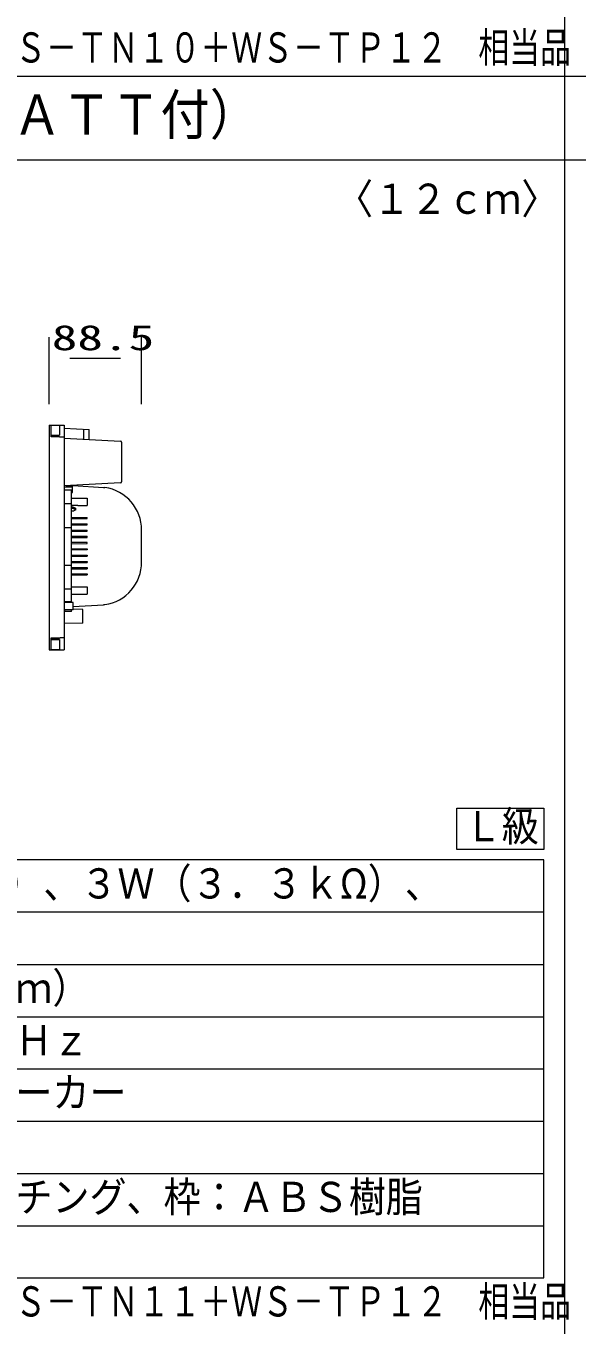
# Model space of a CAD drawing. Units: millimetres, scale not verified. Extents: x -811 to 811, y -280 to 280.
# Drawn here: x -204.2 to -151.4, y 2 to 126.3 of the extents above; entities that cross this region are included whole.
import ezdxf
from ezdxf.enums import TextEntityAlignment as Align

# ---------------------------------------------------------------- set-up
doc = ezdxf.new("R2010")
doc.units = ezdxf.units.MM
doc.header["$LTSCALE"] = 2
for name, color, linetype, lineweight in [('0-0_WAKU', 4, 'Continuous', 9), ('0-1_MOJI1', 7, 'Continuous', 9), ('0-5_WAKU-M', 7, 'Continuous', 9), ('0-8_SUNPO', 7, 'Continuous', 9), ('0-9_GAIKEI', 4, 'Continuous', 9)]:
    doc.layers.add(name, color=color, linetype=linetype, lineweight=lineweight)
doc.layers.add('0-3_相当品', color=4, linetype='Continuous')
doc.styles.add('ＭＳ ゴシック', font='')
doc.styles.get('ＭＳ ゴシック').set_extended_font_data('MS Gothic')

msp = doc.modelspace()

# ---------------------------------------------------------------- linework, layer by layer
at = {"layer": '0-0_WAKU', "color": 3}
for p, q in [((-154.595, 46.536), (-279.595, 46.536)), ((-154.595, 6.536), (-154.595, 46.536)), ((-279.595, 6.536), (-154.595, 6.536))]:
    msp.add_line(p, q, dxfattribs=at)
at = {"layer": '0-0_WAKU'}
for p, q in [((-154.595, 41.536), (-279.595, 41.536)), ((-279.595, 36.536), (-154.595, 36.536)), ((-279.595, 31.536), (-154.595, 31.536)), ((-279.595, 26.536), (-154.595, 26.536)), ((-279.595, 21.536), (-154.595, 21.536)), ((-279.595, 16.536), (-154.595, 16.536)), ((-279.595, 11.536), (-154.595, 11.536))]:
    msp.add_line(p, q, dxfattribs=at)
at = {"layer": '0-1_MOJI1'}
msp.add_lwpolyline([(-162.916, 51.503), (-154.595, 51.503), (-154.595, 47.536), (-162.916, 47.536)], close=True, dxfattribs=at)
at = {"layer": '0-5_WAKU-M'}
for p, q in [((-152.595, 241.536), (-152.595, -238.464)), ((-410.595, 121.536), (-23.595, 121.536)), ((-410.595, 113.536), (-23.595, 113.536))]:
    msp.add_line(p, q, dxfattribs=at)
at = {"layer": '0-8_SUNPO'}
for p, q in [((-201.952, 90.161), (-201.952, 96.561)), ((-193.102, 90.161), (-193.102, 96.561)), ((-199.952, 94.561), (-195.102, 94.561))]:
    msp.add_line(p, q, dxfattribs=at)
at = {"layer": '0-9_GAIKEI', "color": 7}
for p, q in [((-201.952, 88.161), (-200.502, 88.161)), ((-201.952, 88.161), (-201.952, 66.661)), ((-201.752, 87.04), (-201.752, 88.161)), ((-201.752, 88.136), (-200.952, 88.136)), ((-201.752, 87.186), (-200.952, 87.186)), ((-201.752, 87.12), (-201.002, 87.106)), ((-201.002, 87.186), (-201.002, 87.106)), ((-200.952, 88.136), (-200.952, 87.186)), ((-200.502, 88.161), (-200.502, 67.773)), ((-200.502, 87.851), (-198.15, 87.728)), ((-198.652, 87.707), (-198.652, 86.849)), ((-198.149, 87.724), (-198.15, 87.728)), ((-198.102, 86.772), (-198.102, 87.678)), ((-200.502, 86.898), (-195.097, 86.615)), ((-195.002, 86.515), (-195.002, 82.734)), ((-195.097, 82.634), (-200.502, 82.351)), ((-200.502, 82.236), (-199.802, 82.236)), ((-200.311, 82.361), (-199.632, 82.361)), ((-199.802, 82.361), (-199.802, 82.236)), ((-199.752, 82.361), (-199.752, 81.711)), ((-199.702, 81.711), (-199.702, 82.361)), ((-199.652, 82.373), (-196.726, 82.189)), ((-199.652, 82.343), (-199.652, 82.361)), ((-199.632, 82.361), (-199.632, 82.397)), ((-196.726, 82.189), (-196.607, 82.177)), ((-200.502, 81.969), (-199.802, 81.969)), ((-199.802, 71.184), (-199.802, 81.969)), ((-199.802, 81.961), (-199.752, 81.961)), ((-199.752, 81.711), (-199.702, 81.711)), ((-200.502, 80.652), (-199.802, 80.652)), ((-200.502, 78.366), (-199.802, 78.366)), ((-193.102, 75.058), (-193.102, 78.212)), ((-200.502, 74.756), (-199.802, 74.756)), ((-200.502, 72.47), (-199.802, 72.47)), ((-200.502, 71.267), (-199.802, 71.267)), ((-199.652, 71.184), (-200.502, 71.184)), ((-199.652, 70.484), (-199.652, 71.183)), ((-199.652, 70.779), (-196.726, 70.964)), ((-199.652, 70.484), (-200.502, 70.484)), ((-199.802, 70.329), (-199.802, 70.484)), ((-198.751, 70.512), (-199.651, 70.528)), ((-198.702, 69.26), (-198.702, 70.462)), ((-198.751, 69.21), (-200.502, 69.18)), ((-201.752, 66.661), (-201.752, 67.783)), ((-201.752, 67.702), (-201.002, 67.716)), ((-201.752, 67.636), (-200.952, 67.636)), ((-201.002, 67.716), (-201.002, 67.636)), ((-200.952, 67.636), (-200.952, 66.686)), ((-200.502, 67.773), (-200.502, 66.661)), ((-201.952, 66.661), (-200.502, 66.661)), ((-201.752, 66.686), (-200.952, 66.686))]:
    msp.add_line(p, q, dxfattribs=at)
at = {"layer": '0-9_GAIKEI'}
for p, q in [((-199.802, 81.154), (-198.302, 81.154)), ((-198.302, 81.154), (-198.302, 80.454)), ((-199.198, 80.454), (-199.802, 80.456)), ((-199.2, 80.454), (-198.302, 80.454)), ((-199.802, 79.321), (-198.302, 79.311)), ((-199.802, 79.201), (-198.302, 79.211)), ((-199.802, 78.721), (-198.302, 78.711)), ((-199.802, 78.601), (-198.302, 78.611)), ((-198.302, 79.211), (-198.302, 79.311)), ((-198.302, 78.611), (-198.302, 78.711)), ((-199.802, 78.121), (-198.302, 78.111)), ((-199.802, 78.001), (-198.302, 78.011)), ((-199.802, 77.521), (-198.302, 77.511)), ((-199.802, 77.401), (-198.302, 77.411)), ((-198.302, 78.011), (-198.302, 78.111)), ((-198.302, 77.411), (-198.302, 77.511)), ((-198.302, 76.911), (-199.802, 76.921)), ((-199.802, 76.801), (-198.302, 76.811)), ((-199.802, 76.321), (-198.302, 76.311)), ((-198.302, 76.211), (-199.802, 76.201)), ((-198.302, 76.811), (-198.302, 76.911)), ((-198.302, 76.311), (-198.302, 76.211)), ((-199.802, 75.721), (-198.302, 75.711)), ((-199.802, 75.601), (-198.302, 75.611)), ((-199.802, 75.121), (-198.302, 75.111)), ((-199.802, 75.001), (-198.302, 75.011)), ((-198.302, 75.711), (-198.302, 75.611)), ((-198.302, 75.111), (-198.302, 75.011)), ((-199.802, 74.521), (-198.302, 74.511)), ((-199.802, 74.401), (-198.302, 74.411)), ((-199.802, 73.921), (-198.302, 73.911)), ((-199.802, 73.801), (-198.302, 73.811)), ((-198.302, 74.511), (-198.302, 74.411)), ((-198.302, 73.911), (-198.302, 73.811)), ((-199.802, 72.666), (-199.197, 72.668)), ((-199.2, 72.668), (-198.302, 72.668)), ((-198.302, 72.668), (-198.302, 71.968)), ((-199.802, 71.968), (-198.302, 71.968))]:
    msp.add_line(p, q, dxfattribs=at)
at = {"layer": '0-9_GAIKEI', "color": 7}
for points in [[(-201.199, 87.022), (-201.217, 87.022), (-201.234, 87.023), (-201.252, 87.024), (-201.27, 87.024), (-201.288, 87.025), (-201.306, 87.025), (-201.324, 87.026), (-201.342, 87.026), (-201.359, 87.027), (-201.377, 87.028), (-201.395, 87.028), (-201.413, 87.029), (-201.431, 87.029), (-201.449, 87.03), (-201.467, 87.03), (-201.484, 87.031), (-201.502, 87.032), (-201.52, 87.032), (-201.538, 87.033), (-201.556, 87.033), (-201.574, 87.034), (-201.592, 87.034), (-201.609, 87.035), (-201.627, 87.036), (-201.645, 87.036), (-201.663, 87.037), (-201.681, 87.037), (-201.699, 87.038), (-201.717, 87.038), (-201.734, 87.039), (-201.752, 87.04)], [(-200.502, 87), (-200.52, 87), (-200.538, 87.001), (-200.556, 87.001), (-200.574, 87.002), (-200.592, 87.002), (-200.609, 87.003), (-200.627, 87.004), (-200.645, 87.004), (-200.663, 87.005), (-200.681, 87.005), (-200.699, 87.006), (-200.717, 87.006), (-200.734, 87.007), (-200.752, 87.008), (-200.77, 87.008), (-200.788, 87.009), (-200.806, 87.009), (-200.824, 87.01), (-200.842, 87.01), (-200.859, 87.011), (-200.877, 87.012), (-200.895, 87.012), (-200.913, 87.013), (-200.931, 87.013), (-200.949, 87.014), (-200.967, 87.014), (-200.984, 87.015), (-201.002, 87.016), (-201.02, 87.016), (-201.038, 87.017), (-201.056, 87.017), (-201.074, 87.018), (-201.092, 87.018), (-201.109, 87.019), (-201.127, 87.02), (-201.145, 87.02), (-201.163, 87.021), (-201.181, 87.021), (-201.199, 87.022)], [(-200.192, 70.33), (-200.202, 70.33), (-200.212, 70.33), (-200.222, 70.33), (-200.232, 70.33), (-200.242, 70.33), (-200.252, 70.33), (-200.262, 70.33), (-200.272, 70.33), (-200.282, 70.33), (-200.292, 70.33), (-200.302, 70.33), (-200.312, 70.33), (-200.322, 70.33), (-200.332, 70.33), (-200.342, 70.33), (-200.352, 70.33), (-200.362, 70.33), (-200.372, 70.33), (-200.382, 70.33), (-200.392, 70.33), (-200.402, 70.33), (-200.412, 70.33), (-200.422, 70.331), (-200.432, 70.331), (-200.442, 70.331), (-200.452, 70.331), (-200.462, 70.331), (-200.472, 70.331), (-200.482, 70.331), (-200.492, 70.331), (-200.502, 70.331)], [(-199.802, 70.329), (-199.812, 70.329), (-199.822, 70.329), (-199.832, 70.329), (-199.842, 70.329), (-199.852, 70.33), (-199.862, 70.33), (-199.872, 70.33), (-199.882, 70.33), (-199.892, 70.33), (-199.902, 70.33), (-199.912, 70.33), (-199.922, 70.33), (-199.932, 70.33), (-199.942, 70.33), (-199.952, 70.33), (-199.962, 70.33), (-199.972, 70.33), (-199.982, 70.33), (-199.992, 70.33), (-200.002, 70.33), (-200.012, 70.33), (-200.022, 70.33), (-200.032, 70.33), (-200.042, 70.33), (-200.052, 70.33), (-200.062, 70.33), (-200.072, 70.33), (-200.082, 70.33), (-200.092, 70.33), (-200.102, 70.33), (-200.112, 70.33), (-200.122, 70.33), (-200.132, 70.33), (-200.142, 70.33), (-200.152, 70.33), (-200.162, 70.33), (-200.172, 70.33), (-200.182, 70.33), (-200.192, 70.33)], [(-201.752, 67.783), (-201.734, 67.783), (-201.717, 67.784), (-201.699, 67.784), (-201.681, 67.785), (-201.663, 67.785), (-201.645, 67.786), (-201.627, 67.787), (-201.609, 67.787), (-201.592, 67.788), (-201.574, 67.788), (-201.556, 67.789), (-201.538, 67.789), (-201.52, 67.79), (-201.502, 67.791), (-201.484, 67.791), (-201.467, 67.792), (-201.449, 67.792), (-201.431, 67.793), (-201.413, 67.794), (-201.395, 67.794), (-201.377, 67.795), (-201.359, 67.795), (-201.342, 67.796), (-201.324, 67.796), (-201.306, 67.797), (-201.288, 67.798), (-201.27, 67.798), (-201.252, 67.799), (-201.234, 67.799), (-201.217, 67.8), (-201.199, 67.8), (-201.181, 67.801), (-201.163, 67.802), (-201.145, 67.802), (-201.127, 67.803), (-201.109, 67.803), (-201.092, 67.804), (-201.074, 67.804), (-201.056, 67.805)], [(-201.056, 67.805), (-201.038, 67.806), (-201.02, 67.806), (-201.002, 67.807), (-200.984, 67.807), (-200.967, 67.808), (-200.949, 67.808), (-200.931, 67.809), (-200.913, 67.81), (-200.895, 67.81), (-200.877, 67.811), (-200.859, 67.811), (-200.842, 67.812), (-200.824, 67.812), (-200.806, 67.813), (-200.788, 67.814), (-200.77, 67.814), (-200.752, 67.815), (-200.734, 67.815), (-200.717, 67.816), (-200.699, 67.816), (-200.681, 67.817), (-200.663, 67.817), (-200.645, 67.818), (-200.627, 67.819), (-200.609, 67.819), (-200.592, 67.82), (-200.574, 67.82), (-200.556, 67.821), (-200.538, 67.821), (-200.52, 67.822), (-200.502, 67.823), (-200.502, 67.823)]]:
    msp.add_lwpolyline(points, dxfattribs=at)
at = {"layer": '0-9_GAIKEI'}
for points in [[(-199.753, 80.295), (-199.757, 80.295), (-199.762, 80.296), (-199.766, 80.296), (-199.771, 80.297), (-199.775, 80.297), (-199.78, 80.298), (-199.784, 80.298), (-199.789, 80.299), (-199.793, 80.3), (-199.798, 80.3), (-199.802, 80.301)], [(-199.753, 80.171), (-199.757, 80.172), (-199.762, 80.172), (-199.766, 80.173), (-199.771, 80.173), (-199.775, 80.174), (-199.78, 80.174), (-199.784, 80.175), (-199.789, 80.176), (-199.793, 80.176), (-199.798, 80.177), (-199.802, 80.177)], [(-199.802, 79.945), (-199.798, 79.945), (-199.793, 79.945), (-199.789, 79.946), (-199.784, 79.946), (-199.78, 79.946), (-199.775, 79.947), (-199.771, 79.947), (-199.766, 79.947), (-199.762, 79.948), (-199.757, 79.948), (-199.753, 79.948), (-199.748, 79.948), (-199.744, 79.949), (-199.739, 79.949), (-199.735, 79.949), (-199.731, 79.95), (-199.726, 79.95), (-199.722, 79.95), (-199.717, 79.951), (-199.713, 79.951), (-199.708, 79.951), (-199.704, 79.951), (-199.699, 79.952), (-199.695, 79.952), (-199.69, 79.952), (-199.686, 79.953), (-199.681, 79.953), (-199.677, 79.953), (-199.672, 79.954), (-199.668, 79.954), (-199.663, 79.954), (-199.659, 79.954), (-199.654, 79.955), (-199.65, 79.955), (-199.645, 79.955), (-199.641, 79.956), (-199.636, 79.956), (-199.632, 79.956), (-199.627, 79.956)], [(-199.578, 80.273), (-199.583, 80.273), (-199.587, 80.274), (-199.592, 80.274), (-199.596, 80.275), (-199.601, 80.275), (-199.605, 80.276), (-199.61, 80.277), (-199.614, 80.277), (-199.618, 80.278), (-199.623, 80.278), (-199.627, 80.279), (-199.632, 80.279), (-199.636, 80.28), (-199.641, 80.28), (-199.645, 80.281), (-199.65, 80.282), (-199.654, 80.282), (-199.659, 80.283), (-199.663, 80.283), (-199.668, 80.284), (-199.672, 80.284), (-199.677, 80.285), (-199.681, 80.286), (-199.686, 80.286), (-199.69, 80.287), (-199.695, 80.287), (-199.699, 80.288), (-199.704, 80.288), (-199.708, 80.289), (-199.713, 80.289), (-199.717, 80.29), (-199.722, 80.291), (-199.726, 80.291), (-199.731, 80.292), (-199.735, 80.292), (-199.739, 80.293), (-199.744, 80.293), (-199.748, 80.294), (-199.753, 80.295)], [(-199.578, 80.149), (-199.583, 80.15), (-199.587, 80.15), (-199.592, 80.151), (-199.596, 80.151), (-199.601, 80.152), (-199.605, 80.153), (-199.61, 80.153), (-199.614, 80.154), (-199.618, 80.154), (-199.623, 80.155), (-199.627, 80.155), (-199.632, 80.156), (-199.636, 80.157), (-199.641, 80.157), (-199.645, 80.158), (-199.65, 80.158), (-199.654, 80.159), (-199.659, 80.159), (-199.663, 80.16), (-199.668, 80.16), (-199.672, 80.161), (-199.677, 80.162), (-199.681, 80.162), (-199.686, 80.163), (-199.69, 80.163), (-199.695, 80.164), (-199.699, 80.164), (-199.704, 80.165), (-199.708, 80.166), (-199.713, 80.166), (-199.717, 80.167), (-199.722, 80.167), (-199.726, 80.168), (-199.731, 80.168), (-199.735, 80.169), (-199.739, 80.169), (-199.744, 80.17), (-199.748, 80.171), (-199.753, 80.171)], [(-199.627, 79.956), (-199.623, 79.957), (-199.618, 79.957), (-199.614, 79.957), (-199.61, 79.958), (-199.605, 79.958), (-199.601, 79.958), (-199.596, 79.959), (-199.592, 79.959), (-199.587, 79.959), (-199.583, 79.959), (-199.578, 79.96)], [(-199.578, 80.273), (-199.576, 80.272), (-199.573, 80.272), (-199.571, 80.271), (-199.569, 80.271), (-199.567, 80.271), (-199.564, 80.27), (-199.562, 80.27), (-199.56, 80.269), (-199.557, 80.269), (-199.555, 80.268), (-199.553, 80.268), (-199.55, 80.267), (-199.548, 80.267), (-199.546, 80.266), (-199.543, 80.266), (-199.541, 80.265), (-199.539, 80.265), (-199.537, 80.264), (-199.534, 80.263), (-199.532, 80.263), (-199.53, 80.262), (-199.528, 80.261), (-199.525, 80.261), (-199.523, 80.26), (-199.521, 80.259), (-199.519, 80.258), (-199.517, 80.257), (-199.514, 80.256), (-199.512, 80.255), (-199.51, 80.255), (-199.508, 80.254), (-199.506, 80.253), (-199.504, 80.252), (-199.501, 80.251), (-199.499, 80.249), (-199.497, 80.248), (-199.495, 80.247), (-199.493, 80.246), (-199.491, 80.245)], [(-199.551, 80.144), (-199.554, 80.144), (-199.556, 80.145), (-199.558, 80.145), (-199.561, 80.146), (-199.563, 80.146), (-199.566, 80.147), (-199.568, 80.147), (-199.571, 80.148), (-199.573, 80.148), (-199.576, 80.149), (-199.578, 80.149)], [(-199.506, 79.976), (-199.508, 79.975), (-199.51, 79.974), (-199.512, 79.973), (-199.514, 79.973), (-199.517, 79.972), (-199.519, 79.971), (-199.521, 79.97), (-199.523, 79.97), (-199.525, 79.969), (-199.528, 79.968), (-199.53, 79.968), (-199.532, 79.967), (-199.534, 79.966), (-199.537, 79.966), (-199.539, 79.965), (-199.541, 79.965), (-199.544, 79.964), (-199.546, 79.964), (-199.548, 79.964), (-199.55, 79.963), (-199.553, 79.963), (-199.555, 79.963), (-199.557, 79.962), (-199.56, 79.962), (-199.562, 79.962), (-199.564, 79.961), (-199.567, 79.961), (-199.569, 79.961), (-199.571, 79.96), (-199.573, 79.96), (-199.576, 79.96), (-199.578, 79.96)], [(-199.464, 80.104), (-199.466, 80.105), (-199.468, 80.106), (-199.47, 80.108), (-199.472, 80.109), (-199.474, 80.111), (-199.476, 80.112), (-199.478, 80.113), (-199.481, 80.115), (-199.483, 80.116), (-199.485, 80.117), (-199.487, 80.118), (-199.489, 80.12), (-199.491, 80.121), (-199.493, 80.122), (-199.496, 80.123), (-199.498, 80.125), (-199.5, 80.126), (-199.502, 80.127), (-199.504, 80.128), (-199.507, 80.129), (-199.509, 80.13), (-199.511, 80.131), (-199.513, 80.132), (-199.516, 80.133), (-199.518, 80.134), (-199.52, 80.135), (-199.522, 80.136), (-199.525, 80.137), (-199.527, 80.137), (-199.529, 80.138), (-199.532, 80.139), (-199.534, 80.14), (-199.537, 80.14), (-199.539, 80.141), (-199.541, 80.142), (-199.544, 80.142), (-199.546, 80.143), (-199.549, 80.143), (-199.551, 80.144)], [(-199.433, 80.029), (-199.434, 80.027), (-199.436, 80.025), (-199.437, 80.024), (-199.439, 80.022), (-199.441, 80.02), (-199.442, 80.019), (-199.444, 80.017), (-199.446, 80.015), (-199.447, 80.014), (-199.449, 80.012), (-199.451, 80.011), (-199.452, 80.009), (-199.454, 80.007), (-199.456, 80.006), (-199.458, 80.005), (-199.46, 80.003), (-199.462, 80.002), (-199.463, 80), (-199.465, 79.999), (-199.467, 79.998), (-199.469, 79.996), (-199.471, 79.995), (-199.473, 79.994), (-199.475, 79.992), (-199.477, 79.991), (-199.479, 79.99), (-199.481, 79.989), (-199.483, 79.988), (-199.485, 79.986), (-199.487, 79.985), (-199.489, 79.984), (-199.491, 79.983), (-199.493, 79.982), (-199.495, 79.981), (-199.497, 79.98), (-199.499, 79.979), (-199.501, 79.978), (-199.504, 79.977), (-199.506, 79.976)], [(-199.491, 80.245), (-199.489, 80.244), (-199.487, 80.243), (-199.485, 80.241), (-199.483, 80.24), (-199.481, 80.239), (-199.479, 80.238), (-199.477, 80.236), (-199.475, 80.235), (-199.473, 80.234), (-199.471, 80.232), (-199.469, 80.231), (-199.467, 80.23), (-199.465, 80.228), (-199.464, 80.227), (-199.462, 80.225), (-199.46, 80.224), (-199.458, 80.222), (-199.456, 80.221), (-199.454, 80.219), (-199.453, 80.218), (-199.451, 80.216), (-199.449, 80.215), (-199.447, 80.213), (-199.446, 80.211), (-199.444, 80.21), (-199.442, 80.208), (-199.441, 80.206), (-199.439, 80.205), (-199.438, 80.203), (-199.436, 80.201), (-199.435, 80.199), (-199.433, 80.197), (-199.432, 80.195), (-199.43, 80.194), (-199.429, 80.192), (-199.428, 80.19), (-199.426, 80.188), (-199.425, 80.186), (-199.424, 80.184)], [(-199.455, 80.095), (-199.456, 80.096), (-199.457, 80.096), (-199.457, 80.097), (-199.458, 80.098), (-199.459, 80.099), (-199.46, 80.1), (-199.461, 80.1), (-199.461, 80.101), (-199.462, 80.102), (-199.463, 80.103), (-199.464, 80.104)], [(-199.425, 80.063), (-199.426, 80.064), (-199.427, 80.064), (-199.427, 80.065), (-199.428, 80.066), (-199.429, 80.067), (-199.43, 80.068), (-199.431, 80.069), (-199.431, 80.069), (-199.432, 80.07), (-199.433, 80.071), (-199.434, 80.072), (-199.434, 80.073), (-199.435, 80.073), (-199.436, 80.074), (-199.437, 80.075), (-199.437, 80.076), (-199.438, 80.077), (-199.439, 80.078), (-199.44, 80.078), (-199.441, 80.079), (-199.441, 80.08), (-199.442, 80.081), (-199.443, 80.082), (-199.444, 80.082), (-199.444, 80.083), (-199.445, 80.084), (-199.446, 80.085), (-199.447, 80.086), (-199.447, 80.087), (-199.448, 80.087), (-199.449, 80.088), (-199.45, 80.089), (-199.451, 80.09), (-199.451, 80.091), (-199.452, 80.091), (-199.453, 80.092), (-199.454, 80.093), (-199.454, 80.094), (-199.455, 80.095)], [(-199.402, 80.113), (-199.402, 80.11), (-199.403, 80.108), (-199.403, 80.106), (-199.403, 80.103), (-199.403, 80.101), (-199.403, 80.099), (-199.403, 80.096), (-199.404, 80.094), (-199.404, 80.092), (-199.404, 80.089), (-199.405, 80.087), (-199.405, 80.085), (-199.406, 80.083), (-199.406, 80.08), (-199.407, 80.078), (-199.408, 80.076), (-199.408, 80.074), (-199.409, 80.071), (-199.41, 80.069), (-199.411, 80.067), (-199.412, 80.065), (-199.413, 80.063), (-199.414, 80.061), (-199.415, 80.058), (-199.416, 80.056), (-199.417, 80.054), (-199.418, 80.052), (-199.419, 80.05), (-199.42, 80.048), (-199.421, 80.046), (-199.422, 80.044), (-199.423, 80.042), (-199.425, 80.04), (-199.426, 80.038), (-199.427, 80.036), (-199.429, 80.034), (-199.43, 80.033), (-199.431, 80.031), (-199.433, 80.029)], [(-199.424, 80.06), (-199.424, 80.061), (-199.424, 80.061), (-199.424, 80.061), (-199.424, 80.061), (-199.424, 80.062), (-199.424, 80.062), (-199.425, 80.062), (-199.425, 80.062), (-199.425, 80.062), (-199.425, 80.063), (-199.425, 80.063)], [(-199.424, 80.184), (-199.422, 80.182), (-199.421, 80.18), (-199.42, 80.178), (-199.419, 80.176), (-199.418, 80.174), (-199.417, 80.172), (-199.416, 80.169), (-199.415, 80.167), (-199.414, 80.165), (-199.413, 80.163), (-199.412, 80.161), (-199.411, 80.159), (-199.41, 80.156), (-199.409, 80.154), (-199.409, 80.152), (-199.408, 80.15), (-199.407, 80.147), (-199.406, 80.145), (-199.406, 80.143), (-199.405, 80.141), (-199.405, 80.138), (-199.404, 80.136), (-199.404, 80.134), (-199.404, 80.131), (-199.404, 80.129), (-199.403, 80.127), (-199.403, 80.124), (-199.403, 80.122), (-199.403, 80.12), (-199.403, 80.117), (-199.402, 80.115), (-199.402, 80.113)], [(-199.419, 80.052), (-199.419, 80.052), (-199.419, 80.052), (-199.419, 80.053), (-199.419, 80.053), (-199.419, 80.053), (-199.419, 80.053), (-199.42, 80.053), (-199.42, 80.054), (-199.42, 80.054), (-199.42, 80.054), (-199.42, 80.054), (-199.42, 80.055), (-199.42, 80.055), (-199.42, 80.055), (-199.421, 80.055), (-199.421, 80.055), (-199.421, 80.056), (-199.421, 80.056), (-199.421, 80.056), (-199.421, 80.056), (-199.421, 80.057), (-199.422, 80.057), (-199.422, 80.057), (-199.422, 80.057), (-199.422, 80.057), (-199.422, 80.058), (-199.422, 80.058), (-199.422, 80.058), (-199.422, 80.058), (-199.423, 80.058), (-199.423, 80.059), (-199.423, 80.059), (-199.423, 80.059), (-199.423, 80.059), (-199.423, 80.06), (-199.423, 80.06), (-199.423, 80.06), (-199.424, 80.06), (-199.424, 80.06)]]:
    msp.add_lwpolyline(points, dxfattribs=at)
at = {"layer": '0-9_GAIKEI', "color": 7}
for centre, radius, start, end in [((-198.702, 87.707), 0.05, 0, 87), ((-198.152, 87.678), 0.05, 0, 87), ((-198.602, 86.849), 0.05, 180, 267), ((-195.102, 86.515), 0.1, 0, 87.00002), ((-197.164, 78.154), 4.062, 359.17244, 82.12888), ((-195.102, 82.734), 0.1, 273.00154, 0.00008), ((-197.164, 74.999), 4.062, 277.87112, 0.82756), ((-196.826, 72.561), 1.6, 273.60476, 277.87112), ((-198.752, 70.462), 0.05, 0, 88.99999), ((-198.752, 69.26), 0.05, 271.00001, 0)]:
    msp.add_arc(centre, radius, start, end, dxfattribs=at)

# ---------------------------------------------------------------- texts
at = {"layer": '0-1_MOJI1', "style": 'ＭＳ ゴシック', "width": 0.9}
for s, height, p in [('天井埋込スピーカー（ＡＴＴ付）', 3.842, (-252.595, 114.796)), ('〈１２ｃｍ〉', 2.889, (-174.472, 107.501)), ('Ｌ級', 2.889, (-162.155, 47.465)), ('６Ｗ（１．６７ｋΩ）、３Ｗ（３．３ｋΩ）、', 2.889, (-237.095, 41.981)), ('９４ｄＢ（１Ｗ／１ｍ）', 2.889, (-237.095, 31.981)), ('１２０Ｈｚ～１５ｋＨｚ', 2.889, (-237.095, 26.981)), ('１２ｃｍコーンスピーカー', 2.889, (-237.095, 21.981)), ('ネット：アルミパンチング、枠：ＡＢＳ樹脂', 2.889, (-237.095, 11.981))]:
    msp.add_text(s, height=height, dxfattribs=at).set_placement(p, align=Align.BOTTOM_LEFT)
at = {"layer": '0-3_相当品', "style": 'ＭＳ ゴシック', "width": 0.75}
for s, p in [('パナソニック：ＷＳ－ＴＮ１０＋ＷＳ－ＴＰ１２\u3000相当品', (-228.835, 121.981)), ('パナソニック：ＷＳ－ＴＮ１１＋ＷＳ－ＴＰ１２\u3000相当品', (-228.835, 1.981))]:
    msp.add_text(s, height=2.889, dxfattribs=at).set_placement(p, align=Align.BOTTOM_LEFT)
at = {"layer": '0-8_SUNPO', "style": 'ＭＳ ゴシック', "width": 1.5}
msp.add_text('88.5', height=2.405, dxfattribs=at).set_placement((-201.694, 94.599), align=Align.BOTTOM_LEFT)

doc.saveas('drawing.dxf')
